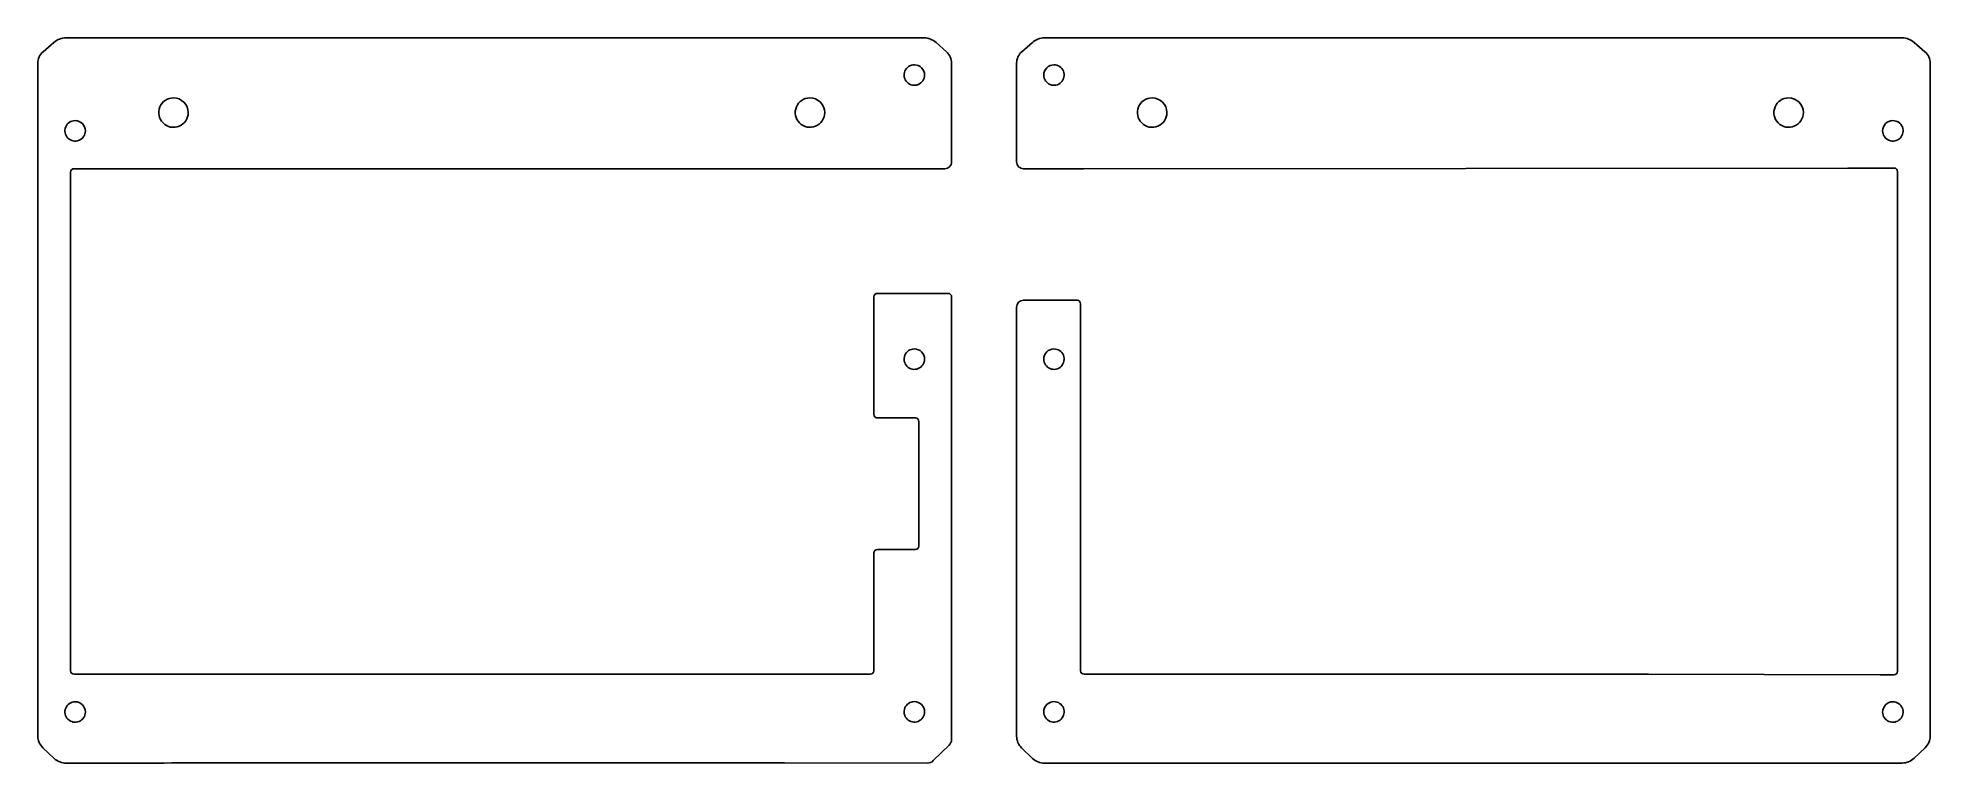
# Model space of a CAD drawing. Extents: x -58 to 231, y 93 to 204.
import ezdxf

# ---------------------------------------------------------------- set-up
doc = ezdxf.new("R2010")
doc.units = 0
doc.layers.add('Layer_1', color=7, linetype='CONTINUOUS')

msp = doc.modelspace()

# ---------------------------------------------------------------- linework, layer by layer
at = {"layer": 'Layer_1', "color": 4}
for p, q in [((-57.01176, 201.8665), (-55.35119, 203.30581)), ((-53.49312, 203.99896), (77.62024, 203.99596)), ((79.46704, 203.28998), (81.05052, 201.8722)), ((94.177, 203.29284), (92.56706, 201.86829)), ((191.34205, 203.99513), (96.02792, 203.99418)), ((210.73664, 203.99547), (193.45871, 203.99516)), ((227.10042, 203.99571), (212.8533, 203.9955)), ((230.58967, 201.86811), (228.95514, 203.2987)), ((-57.80847, 97.27295), (-57.81147, 200.115)), ((76.14169, 199.87125), (76.14169, 199.87125)), ((81.83899, 200.10791), (81.83899, 185.05399)), ((91.77447, 200.10863), (91.77447, 185.05217)), ((97.476326, 199.871145), (97.476326, 199.871145)), ((231.38606, 97.27835), (231.38606, 200.11276)), ((-37.082069, 194.82384), (-37.082069, 194.82384)), ((60.191063, 194.82384), (60.191063, 194.82384)), ((112.48616, 194.82384), (112.48616, 194.82384)), ((209.75929, 194.82384), (209.75929, 194.82384)), ((-52.11246, 191.34833), (-52.11246, 191.34833)), ((225.69048, 191.34823), (225.69048, 191.34823)), ((-48.42618, 183.99647), (-52.28385, 183.99647)), ((-46.8578, 183.99641), (-47.36784, 183.99644)), ((-46.85778, 183.99634), (-46.8578, 183.99641)), ((67.27846, 183.99597), (-44.74112, 183.99628)), ((80.78066, 183.99568), (69.39512, 183.99595)), ((92.8328, 183.99447), (96.25149, 183.99647)), ((99.83522, 183.99513), (100.99248, 183.99519)), ((102.05082, 183.99562), (218.79544, 184.08442)), ((219.85377, 184.08642), (223.7557, 184.09752)), ((224.81403, 184.09952), (225.86045, 184.10052)), ((70.4871, 164.94539), (81.30988, 164.94339)), ((69.95793, 146.42427), (69.95793, 164.41631)), ((81.83905, 164.41413), (81.83905, 96.76696)), ((91.77444, 162.82672), (91.77447, 162.8261)), ((91.77447, 162.8261), (91.77447, 97.26117)), ((96.25186, 163.88573), (92.83277, 163.88521)), ((101.5447, 144.30585), (101.5447, 163.35664)), ((76.14169, 156.45386), (76.14169, 156.45386)), ((97.476326, 156.45376), (97.476326, 156.45376)), ((76.30637, 145.8951), (70.4871, 145.8951)), ((76.83554, 126.31479), (76.83554, 145.36593)), ((101.5447, 126.31757), (101.5447, 144.30585)), ((69.95793, 107.264), (69.95793, 125.25645)), ((70.4871, 125.78562), (76.30637, 125.78562)), ((101.5447, 107.26536), (101.5447, 126.31757)), ((-52.28177, 106.73475), (-48.93372, 106.73475)), ((-48.93372, 106.73475), (-12.46693, 106.73475)), ((26.37252, 106.72326), (61.78098, 106.73466)), ((62.83932, 106.73483), (69.42876, 106.73483)), ((106.02139, 106.73619), (102.07387, 106.73619)), ((142.48425, 106.73213), (107.07973, 106.73613)), ((223.75569, 106.63738), (188.35119, 106.72308)), ((225.85842, 106.63488), (224.81403, 106.63538)), ((-52.11246, 102.51486), (-52.11246, 102.51486)), ((76.14169, 102.53567), (76.14169, 102.53567)), ((97.476326, 102.53558), (97.476326, 102.53558)), ((225.69048, 102.51477), (225.69048, 102.51477)), ((-55.31975, 93.85866), (-57.03987, 95.48704)), ((81.45974, 95.86882), (79.04256, 93.51758)), ((92.5378, 95.46977), (94.20424, 93.86941)), ((228.93313, 93.88466), (230.61956, 95.49026)), ((3.19563, 93.1662), (-12.44439, 93.1682)), ((78.13408, 93.14913), (56.29029, 93.17073)), ((96.0259, 93.13647), (190.28376, 93.14807)), ((192.40042, 93.14837), (209.41369, 93.15137)), ((211.53035, 93.15172), (227.1083, 93.15472))]:
    msp.add_line(p, q, dxfattribs=at)
for points in [[(-55.35119, 203.30581), (-54.835395, 203.752876), (-54.175698, 203.998975), (-53.49312, 203.99896)], [(77.62024, 203.99596), (78.301747, 203.995945), (78.959307, 203.744578), (79.46704, 203.28998)], [(96.02792, 203.99418), (95.346021, 203.994171), (94.68768, 203.744716), (94.177, 203.29284)], [(193.45871, 203.99516), (192.753157, 203.995147), (192.047603, 203.995137), (191.34205, 203.99513)], [(212.8533, 203.9955), (212.147747, 203.995491), (211.442193, 203.995481), (210.73664, 203.99547)], [(228.95514, 203.2987), (228.441745, 203.74804), (227.782681, 203.995718), (227.10042, 203.99571)], [(-57.81147, 200.115), (-57.811487, 200.787174), (-57.519694, 201.426249), (-57.01176, 201.8665)], [(76.14169, 199.87125), (75.508707, 199.87125), (74.938051, 199.48995), (74.695818, 198.90515)], [(77.248312, 199.412872), (76.954818, 199.706367), (76.556754, 199.87125), (76.14169, 199.87125)], [(81.05052, 201.8722), (81.552253, 201.42297), (81.838989, 200.781367), (81.83899, 200.10791)], [(92.56706, 201.86829), (92.06305, 201.422313), (91.77447, 200.781624), (91.77447, 200.10863)], [(96.369704, 199.412767), (96.663198, 199.706262), (97.061262, 199.871145), (97.476326, 199.871145)], [(97.476326, 199.871145), (98.109309, 199.871145), (98.679965, 199.489845), (98.922198, 198.905045)], [(231.38606, 200.11276), (231.386058, 200.785324), (231.09577, 201.425159), (230.58967, 201.86811)], [(74.695818, 198.90515), (74.453586, 198.320349), (74.587481, 197.647215), (75.035068, 197.199628)], [(75.035068, 197.199628), (75.482655, 196.752041), (76.155789, 196.618146), (76.74059, 196.860378)], [(76.74059, 196.860378), (77.32539, 197.102611), (77.70669, 197.673267), (77.70669, 198.30625)], [(77.70669, 198.30625), (77.70669, 198.721314), (77.541807, 199.119378), (77.248312, 199.412872)], [(95.911326, 198.306145), (95.911326, 198.721209), (96.076209, 199.119273), (96.369704, 199.412767)], [(96.877426, 196.860273), (96.292626, 197.102506), (95.911326, 197.673162), (95.911326, 198.306145)], [(98.582948, 197.199523), (98.135361, 196.751936), (97.462227, 196.618041), (96.877426, 196.860273)], [(98.922198, 198.905045), (99.16443, 198.320244), (99.030535, 197.64711), (98.582948, 197.199523)], [(-37.082069, 194.82384), (-37.992109, 194.82384), (-38.812541, 194.275645), (-39.160798, 193.434878)], [(-35.491079, 194.16483), (-35.913036, 194.586787), (-36.485332, 194.82384), (-37.082069, 194.82384)], [(-34.832069, 192.57384), (-34.832069, 193.170577), (-35.069122, 193.742873), (-35.491079, 194.16483)], [(60.191063, 194.82384), (59.281023, 194.82384), (58.460591, 194.275645), (58.112334, 193.434878)], [(61.782053, 194.16483), (61.360096, 194.586787), (60.7878, 194.82384), (60.191063, 194.82384)], [(62.441063, 192.57384), (62.441063, 193.170577), (62.20401, 193.742873), (61.782053, 194.16483)], [(112.48616, 194.82384), (111.57612, 194.82384), (110.755688, 194.275645), (110.407431, 193.434878)], [(114.73616, 192.57384), (114.73616, 193.816481), (113.728801, 194.82384), (112.48616, 194.82384)], [(209.75929, 194.82384), (208.84925, 194.82384), (208.028818, 194.275645), (207.680561, 193.434878)], [(212.00929, 192.57384), (212.00929, 193.816481), (211.001931, 194.82384), (209.75929, 194.82384)], [(-52.11246, 191.34833), (-52.745443, 191.34833), (-53.316099, 190.96703), (-53.558332, 190.38223)], [(-50.54746, 189.78333), (-50.54746, 190.647656), (-51.248134, 191.34833), (-52.11246, 191.34833)], [(-39.160798, 193.434878), (-39.509055, 192.59411), (-39.316555, 191.626345), (-38.673059, 190.98285)], [(-38.673059, 190.98285), (-38.029564, 190.339354), (-37.061799, 190.146854), (-36.221031, 190.495111)], [(-36.221031, 190.495111), (-35.380264, 190.843368), (-34.832069, 191.6638), (-34.832069, 192.57384)], [(58.112334, 193.434878), (57.764077, 192.59411), (57.956577, 191.626345), (58.600073, 190.98285)], [(58.600073, 190.98285), (59.243568, 190.339354), (60.211333, 190.146854), (61.052101, 190.495111)], [(61.052101, 190.495111), (61.892868, 190.843368), (62.441063, 191.6638), (62.441063, 192.57384)], [(110.407431, 193.434878), (110.059174, 192.59411), (110.251674, 191.626345), (110.89517, 190.98285)], [(110.89517, 190.98285), (111.538665, 190.339354), (112.50643, 190.146854), (113.347198, 190.495111)], [(113.347198, 190.495111), (114.187965, 190.843368), (114.73616, 191.6638), (114.73616, 192.57384)], [(207.680561, 193.434878), (207.332304, 192.59411), (207.524804, 191.626345), (208.1683, 190.98285)], [(208.1683, 190.98285), (208.811795, 190.339354), (209.77956, 190.146854), (210.620328, 190.495111)], [(210.620328, 190.495111), (211.461095, 190.843368), (212.00929, 191.6638), (212.00929, 192.57384)], [(224.12548, 189.78323), (224.12548, 190.198294), (224.290363, 190.596358), (224.583858, 190.889852)], [(224.583858, 190.889852), (224.877352, 191.183347), (225.275416, 191.34823), (225.69048, 191.34823)], [(225.69048, 191.34823), (226.323463, 191.34823), (226.894119, 190.96693), (227.136352, 190.38213)], [(-53.558332, 190.38223), (-53.800564, 189.797429), (-53.666669, 189.124295), (-53.219082, 188.676708)], [(-53.219082, 188.676708), (-52.771495, 188.229121), (-52.098361, 188.095226), (-51.51356, 188.337458)], [(-51.51356, 188.337458), (-50.92876, 188.579691), (-50.54746, 189.150347), (-50.54746, 189.78333)], [(225.09158, 188.337358), (224.50678, 188.579591), (224.12548, 189.150247), (224.12548, 189.78323)], [(226.797102, 188.676608), (226.349515, 188.229021), (225.676381, 188.095126), (225.09158, 188.337358)], [(227.136352, 190.38213), (227.378584, 189.797329), (227.244689, 189.124195), (226.797102, 188.676608)], [(-52.28385, 183.99647), (-52.5761, 183.99647), (-52.813, 183.75955), (-52.81298, 183.4673)], [(-52.81298, 183.4673), (-52.81098, 158.06393), (-52.81298, 132.66726), (-52.81098, 107.26392)], [(-47.36784, 183.99644), (-47.72062, 183.99646), (-48.0734, 183.99647), (-48.42618, 183.99647)], [(-44.74112, 183.99628), (-45.446673, 183.996281), (-46.152227, 183.996301), (-46.85778, 183.99634)], [(69.39512, 183.99595), (68.689567, 183.995964), (67.984013, 183.99597), (67.27846, 183.99597)], [(81.529011, 184.305644), (81.330535, 184.107172), (81.061345, 183.995674), (80.78066, 183.99568)], [(81.83899, 185.05399), (81.83899, 184.773305), (81.727487, 184.504117), (81.529011, 184.305644)], [(91.77447, 185.05217), (91.77447, 184.771541), (91.885992, 184.502416), (92.084486, 184.30404)], [(92.084486, 184.30404), (92.282979, 184.105665), (92.552171, 183.994303), (92.8328, 183.99447)], [(96.25149, 183.99647), (96.54374, 183.99665), (97.01758, 183.99685), (97.30983, 183.99674)], [(97.30983, 183.99674), (97.79885, 183.99656), (98.28786, 183.99602), (98.77688, 183.99574)], [(98.77688, 183.99574), (99.06913, 183.99539), (99.54297, 183.99511), (99.83522, 183.99513)], [(100.99248, 183.99519), (101.34526, 183.995209), (101.69804, 183.995352), (102.05082, 183.99562)], [(218.79544, 184.08442), (219.148217, 184.084719), (219.500994, 184.085386), (219.85377, 184.08642)], [(223.7557, 184.09752), (224.108476, 184.09852), (224.461253, 184.099187), (224.81403, 184.09952)], [(225.86045, 184.10052), (226.1527, 184.10079), (226.38963, 183.8641), (226.38963, 183.57185)], [(226.38963, 183.57185), (226.39017, 158.19876), (226.38938, 132.53469), (226.38763, 107.1638)], [(70.112925, 164.790459), (70.212166, 164.889683), (70.346763, 164.945415), (70.4871, 164.94539)], [(81.30988, 164.94339), (81.602148, 164.943343), (81.839052, 164.706398), (81.83905, 164.41413)], [(69.95793, 164.41631), (69.957929, 164.556647), (70.013684, 164.691234), (70.112925, 164.790459)], [(92.83277, 163.88521), (92.248246, 163.885119), (91.774442, 163.411244), (91.77444, 162.82672)], [(97.3102, 163.88581), (97.01795, 163.88581), (96.54411, 163.88577), (96.25186, 163.88573)], [(101.01553, 163.88581), (99.78042, 163.8858), (98.54531, 163.88581), (97.3102, 163.88581)], [(101.5447, 163.35664), (101.5447, 163.64889), (101.30778, 163.88581), (101.01553, 163.88581)], [(76.14169, 156.45386), (75.508707, 156.45386), (74.938051, 156.07256), (74.695818, 155.48776)], [(77.248312, 155.995482), (76.954818, 156.288977), (76.556754, 156.45386), (76.14169, 156.45386)], [(96.369704, 155.995382), (96.663198, 156.288877), (97.061262, 156.45376), (97.476326, 156.45376)], [(97.476326, 156.45376), (98.109309, 156.45376), (98.679965, 156.07246), (98.922198, 155.48766)], [(74.695818, 155.48776), (74.453586, 154.902959), (74.587481, 154.229825), (75.035068, 153.782238)], [(75.035068, 153.782238), (75.482655, 153.334651), (76.155789, 153.200756), (76.74059, 153.442988)], [(76.74059, 153.442988), (77.32539, 153.685221), (77.70669, 154.255877), (77.70669, 154.88886)], [(77.70669, 154.88886), (77.70669, 155.303924), (77.541807, 155.701988), (77.248312, 155.995482)], [(95.911326, 154.88876), (95.911326, 155.303824), (96.076209, 155.701888), (96.369704, 155.995382)], [(96.877426, 153.442888), (96.292626, 153.685121), (95.911326, 154.255777), (95.911326, 154.88876)], [(98.582948, 153.782138), (98.135361, 153.334551), (97.462227, 153.200656), (96.877426, 153.442888)], [(98.922198, 155.48766), (99.16443, 154.902859), (99.030535, 154.229725), (98.582948, 153.782138)], [(70.112919, 146.050089), (70.013681, 146.149328), (69.957929, 146.283925), (69.95793, 146.42427)], [(70.4871, 145.8951), (70.346755, 145.895099), (70.212158, 145.950851), (70.112919, 146.050089)], [(76.680551, 145.740111), (76.581312, 145.839349), (76.446715, 145.895101), (76.30637, 145.8951)], [(76.83554, 145.36593), (76.835541, 145.506275), (76.779789, 145.640872), (76.680551, 145.740111)], [(69.95793, 125.25645), (69.957929, 125.396795), (70.013681, 125.531392), (70.112919, 125.630631)], [(70.112919, 125.630631), (70.212158, 125.729869), (70.346755, 125.785621), (70.4871, 125.78562)], [(76.30637, 125.78562), (76.446715, 125.785619), (76.581312, 125.841371), (76.680551, 125.940609)], [(76.680551, 125.940609), (76.779789, 126.039848), (76.835541, 126.174445), (76.83554, 126.31479)], [(-52.81098, 107.26392), (-52.81096, 106.97167), (-52.57402, 106.73475), (-52.28177, 106.73475)], [(69.802941, 106.889819), (69.902179, 106.989058), (69.957931, 107.123655), (69.95793, 107.264)], [(101.699689, 106.891179), (101.600451, 106.990418), (101.544699, 107.125015), (101.5447, 107.26536)], [(226.38763, 107.1638), (226.38761, 106.87155), (226.15067, 106.63474), (225.85842, 106.63488)], [(-12.46693, 106.73475), (-11.88243, 106.73475), (-10.93477, 106.73459), (-10.35027, 106.73445)], [(-10.35027, 106.73445), (1.53788, 106.73145), (13.42604, 106.74245), (25.31419, 106.72395)], [(25.31419, 106.72395), (25.60644, 106.72349), (26.08027, 106.72317), (26.37252, 106.72326)], [(61.78098, 106.73466), (62.13376, 106.734773), (62.48654, 106.73483), (62.83932, 106.73483)], [(69.42876, 106.73483), (69.569105, 106.734829), (69.703702, 106.790581), (69.802941, 106.889819)], [(102.07387, 106.73619), (101.933525, 106.736189), (101.798928, 106.791941), (101.699689, 106.891179)], [(107.07973, 106.73613), (106.72695, 106.736169), (106.37417, 106.736189), (106.02139, 106.73619)], [(143.54258, 106.73208), (143.25033, 106.73207), (142.7765, 106.7321), (142.48425, 106.73213)], [(187.29285, 106.72508), (172.70945, 106.74838), (158.126, 106.73308), (143.54258, 106.73208)], [(188.35119, 106.72308), (188.05894, 106.72379), (187.5851, 106.72508), (187.29285, 106.72508)], [(224.81403, 106.63538), (224.461249, 106.635703), (224.108469, 106.63637), (223.75569, 106.63738)], [(-53.558332, 101.54876), (-53.800564, 100.963959), (-53.666669, 100.290825), (-53.219082, 99.843238)], [(-52.11246, 102.51486), (-52.745443, 102.51486), (-53.316099, 102.13356), (-53.558332, 101.54876)], [(-50.54746, 100.94986), (-50.54746, 101.814186), (-51.248134, 102.51486), (-52.11246, 102.51486)], [(74.695818, 101.56957), (74.453586, 100.984769), (74.587481, 100.311635), (75.035068, 99.864048)], [(76.14169, 102.53567), (75.508707, 102.53567), (74.938051, 102.15437), (74.695818, 101.56957)], [(77.248312, 102.077292), (76.954818, 102.370787), (76.556754, 102.53567), (76.14169, 102.53567)], [(77.70669, 100.97067), (77.70669, 101.385734), (77.541807, 101.783798), (77.248312, 102.077292)], [(95.911326, 100.97058), (95.911326, 101.385644), (96.076209, 101.783708), (96.369704, 102.077202)], [(96.369704, 102.077202), (96.663198, 102.370697), (97.061262, 102.53558), (97.476326, 102.53558)], [(97.476326, 102.53558), (98.109309, 102.53558), (98.679965, 102.15428), (98.922198, 101.56948)], [(98.922198, 101.56948), (99.16443, 100.984679), (99.030535, 100.311545), (98.582948, 99.863958)], [(224.12548, 100.94977), (224.12548, 101.364834), (224.290363, 101.762898), (224.583858, 102.056392)], [(224.583858, 102.056392), (224.877352, 102.349887), (225.275416, 102.51477), (225.69048, 102.51477)], [(225.69048, 102.51477), (226.323463, 102.51477), (226.894119, 102.13347), (227.136352, 101.54867)], [(227.136352, 101.54867), (227.378584, 100.963869), (227.244689, 100.290735), (226.797102, 99.843148)], [(-53.219082, 99.843238), (-52.771495, 99.395651), (-52.098361, 99.261756), (-51.51356, 99.503988)], [(-51.51356, 99.503988), (-50.92876, 99.746221), (-50.54746, 100.316877), (-50.54746, 100.94986)], [(75.035068, 99.864048), (75.482655, 99.416461), (76.155789, 99.282566), (76.74059, 99.524798)], [(76.74059, 99.524798), (77.32539, 99.767031), (77.70669, 100.337687), (77.70669, 100.97067)], [(96.877426, 99.524708), (96.292626, 99.766941), (95.911326, 100.337597), (95.911326, 100.97058)], [(98.582948, 99.863958), (98.135361, 99.416371), (97.462227, 99.282476), (96.877426, 99.524708)], [(225.09158, 99.503898), (224.50678, 99.746131), (224.12548, 100.316787), (224.12548, 100.94977)], [(226.797102, 99.843148), (226.349515, 99.395561), (225.676381, 99.261666), (225.09158, 99.503898)], [(-57.03987, 95.48704), (-57.530499, 95.951502), (-57.80845, 96.597346), (-57.80847, 97.27295)], [(81.83905, 96.76696), (81.839052, 96.428648), (81.702246, 96.104714), (81.45974, 95.86882)], [(91.77447, 97.26117), (91.77447, 96.585028), (92.050127, 95.93811), (92.5378, 95.46977)], [(230.61956, 95.49026), (231.109021, 95.95626), (231.386059, 96.602533), (231.38606, 97.27835)], [(-53.49285, 93.13313), (-54.07735, 93.13213), (-54.89528, 93.45683), (-55.31975, 93.85866)], [(-14.56105, 93.16823), (-27.15067, 93.16723), (-39.9387, 93.15923), (-53.49285, 93.13313)], [(-12.44439, 93.1682), (-13.02889, 93.16827), (-13.97655, 93.16829), (-14.56105, 93.16823)], [(5.31229, 93.16582), (4.72779, 93.16597), (3.78013, 93.16613), (3.19563, 93.1662)], [(55.23195, 93.17082), (37.64316, 93.15662), (21.40363, 93.16182), (5.31229, 93.16582)], [(56.29029, 93.17073), (55.99804, 93.17102), (55.5242, 93.17105), (55.23195, 93.17082)], [(79.04256, 93.51758), (78.799357, 93.281009), (78.473364, 93.148796), (78.13408, 93.14913)], [(94.20424, 93.86941), (94.694035, 93.399034), (95.346817, 93.136388), (96.0259, 93.13647)], [(190.28376, 93.14807), (190.989313, 93.148158), (191.694867, 93.148258), (192.40042, 93.14837)], [(209.41369, 93.15137), (210.119243, 93.151482), (210.824797, 93.151599), (211.53035, 93.15172)], [(227.1083, 93.15472), (227.787711, 93.154836), (228.441066, 93.416181), (228.93313, 93.88466)]]:
    msp.add_open_spline(points, degree=3, dxfattribs=at)

doc.saveas('drawing.dxf')
